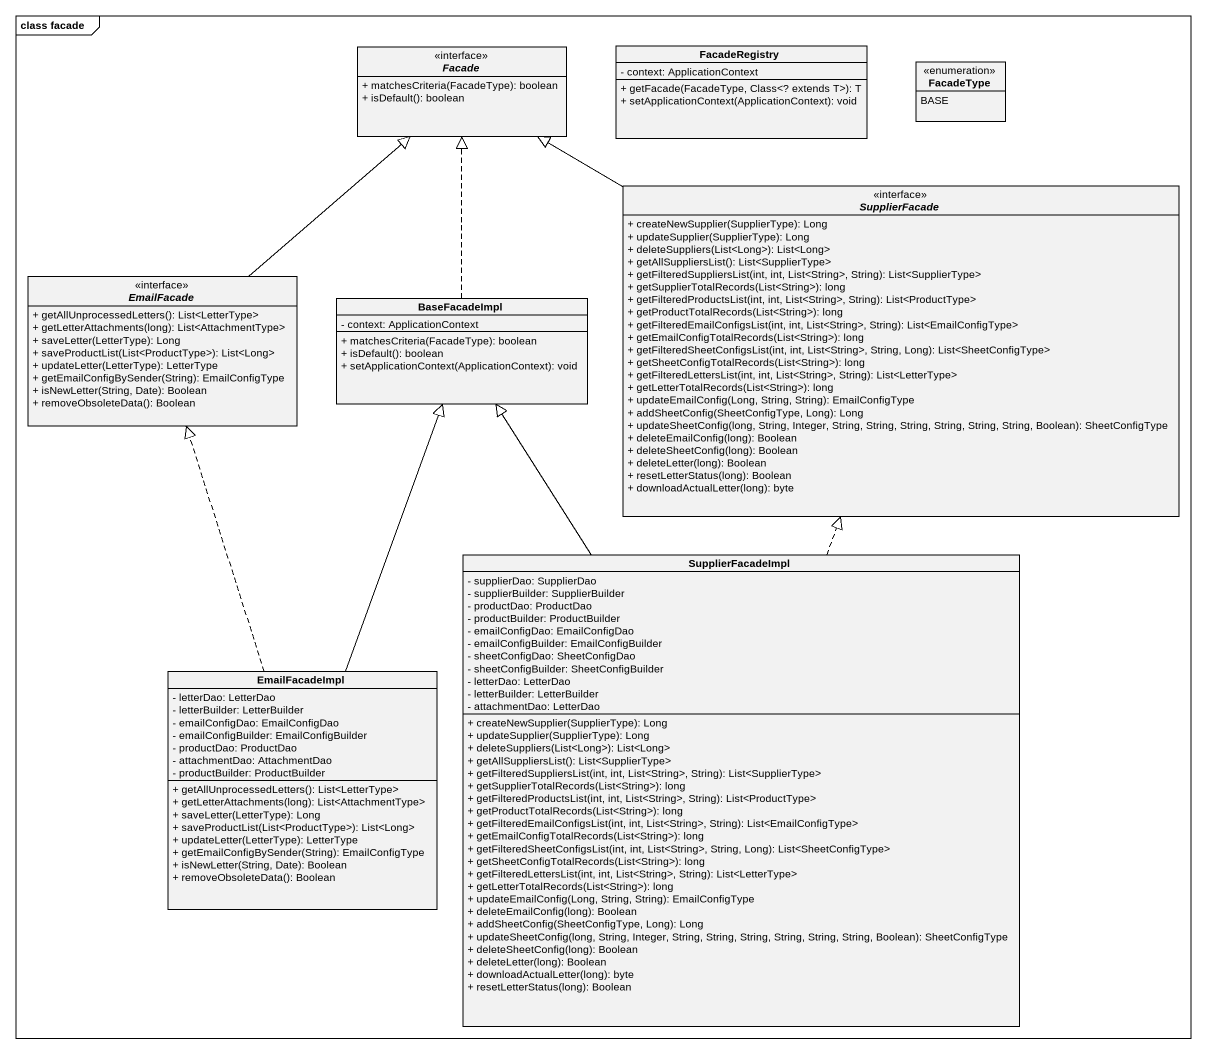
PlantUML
@startuml
mainframe class facade
hide circle
hide empty members
skinparam classAttributeIconSize 0
interface Facade <<interface>> {
  + matchesCriteria(FacadeType): boolean
  + isDefault(): boolean
}
class FacadeRegistry {
  - context: ApplicationContext
  + getFacade(FacadeType, Class<? extends T>): T
  + setApplicationContext(ApplicationContext): void
}
enum FacadeType {
  BASE
}
interface SupplierFacade <<interface>> {
  + createNewSupplier(SupplierType): Long
  + updateSupplier(SupplierType): Long
  + deleteSuppliers(List<Long>): List<Long>
  + getAllSuppliersList(): List<SupplierType>
  + getFilteredSuppliersList(int, int, List<String>, String): List<SupplierType>
  + getSupplierTotalRecords(List<String>): long
  + getFilteredProductsList(int, int, List<String>, String): List<ProductType>
  + getProductTotalRecords(List<String>): long
  + getFilteredEmailConfigsList(int, int, List<String>, String): List<EmailConfigType>
  + getEmailConfigTotalRecords(List<String>): long
  + getFilteredSheetConfigsList(int, int, List<String>, String, Long): List<SheetConfigType>
  + getSheetConfigTotalRecords(List<String>): long
  + getFilteredLettersList(int, int, List<String>, String): List<LetterType>
  + getLetterTotalRecords(List<String>): long
  + updateEmailConfig(Long, String, String): EmailConfigType
  + addSheetConfig(SheetConfigType, Long): Long
  + updateSheetConfig(long, String, Integer, String, String, String, String, String, String, Boolean): SheetConfigType
  + deleteEmailConfig(long): Boolean
  + deleteSheetConfig(long): Boolean
  + deleteLetter(long): Boolean
  + resetLetterStatus(long): Boolean
  + downloadActualLetter(long): byte
}
interface EmailFacade <<interface>> {
  + getAllUnprocessedLetters(): List<LetterType>
  + getLetterAttachments(long): List<AttachmentType>
  + saveLetter(LetterType): Long
  + saveProductList(List<ProductType>): List<Long>
  + updateLetter(LetterType): LetterType
  + getEmailConfigBySender(String): EmailConfigType
  + isNewLetter(String, Date): Boolean
  + removeObsoleteData(): Boolean
}
class BaseFacadeImpl {
  - context: ApplicationContext
  + matchesCriteria(FacadeType): boolean
  + isDefault(): boolean
  + setApplicationContext(ApplicationContext): void
}
class SupplierFacadeImpl {
  - supplierDao: SupplierDao
  - supplierBuilder: SupplierBuilder
  - productDao: ProductDao
  - productBuilder: ProductBuilder
  - emailConfigDao: EmailConfigDao
  - emailConfigBuilder: EmailConfigBuilder
  - sheetConfigDao: SheetConfigDao
  - sheetConfigBuilder: SheetConfigBuilder
  - letterDao: LetterDao
  - letterBuilder: LetterBuilder
  - attachmentDao: LetterDao
  + createNewSupplier(SupplierType): Long
  + updateSupplier(SupplierType): Long
  + deleteSuppliers(List<Long>): List<Long>
  + getAllSuppliersList(): List<SupplierType>
  + getFilteredSuppliersList(int, int, List<String>, String): List<SupplierType>
  + getSupplierTotalRecords(List<String>): long
  + getFilteredProductsList(int, int, List<String>, String): List<ProductType>
  + getProductTotalRecords(List<String>): long
  + getFilteredEmailConfigsList(int, int, List<String>, String): List<EmailConfigType>
  + getEmailConfigTotalRecords(List<String>): long
  + getFilteredSheetConfigsList(int, int, List<String>, String, Long): List<SheetConfigType>
  + getSheetConfigTotalRecords(List<String>): long
  + getFilteredLettersList(int, int, List<String>, String): List<LetterType>
  + getLetterTotalRecords(List<String>): long
  + updateEmailConfig(Long, String, String): EmailConfigType
  + deleteEmailConfig(long): Boolean
  + addSheetConfig(SheetConfigType, Long): Long
  + updateSheetConfig(long, String, Integer, String, String, String, String, String, String, Boolean): SheetConfigType
  + deleteSheetConfig(long): Boolean
  + deleteLetter(long): Boolean
  + downloadActualLetter(long): byte
  + resetLetterStatus(long): Boolean
}
class EmailFacadeImpl {
  - letterDao: LetterDao
  - letterBuilder: LetterBuilder
  - emailConfigDao: EmailConfigDao
  - emailConfigBuilder: EmailConfigBuilder
  - productDao: ProductDao
  - attachmentDao: AttachmentDao
  - productBuilder: ProductBuilder
  + getAllUnprocessedLetters(): List<LetterType>
  + getLetterAttachments(long): List<AttachmentType>
  + saveLetter(LetterType): Long
  + saveProductList(List<ProductType>): List<Long>
  + updateLetter(LetterType): LetterType
  + getEmailConfigBySender(String): EmailConfigType
  + isNewLetter(String, Date): Boolean
  + removeObsoleteData(): Boolean
}
SupplierFacade -left-|> Facade
EmailFacade -up-|> Facade
BaseFacadeImpl .up.|> Facade
SupplierFacadeImpl .up.|> SupplierFacade
SupplierFacadeImpl -up-|> BaseFacadeImpl
EmailFacadeImpl .up.|> EmailFacade
EmailFacadeImpl -up-|> BaseFacadeImpl
@enduml
